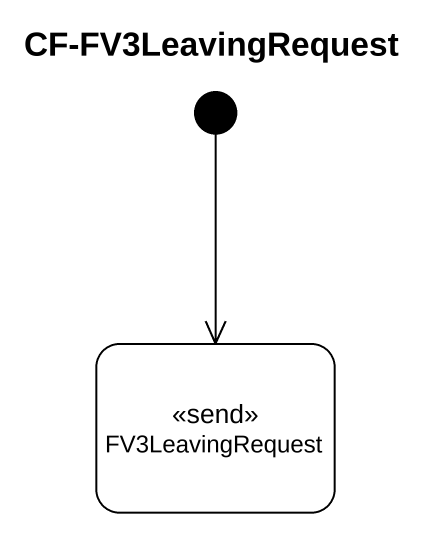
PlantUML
@startuml
title CF-FV3LeavingRequest
hide empty description
state FV3LeavingRequest <<send>>
[*] --> FV3LeavingRequest
@enduml
